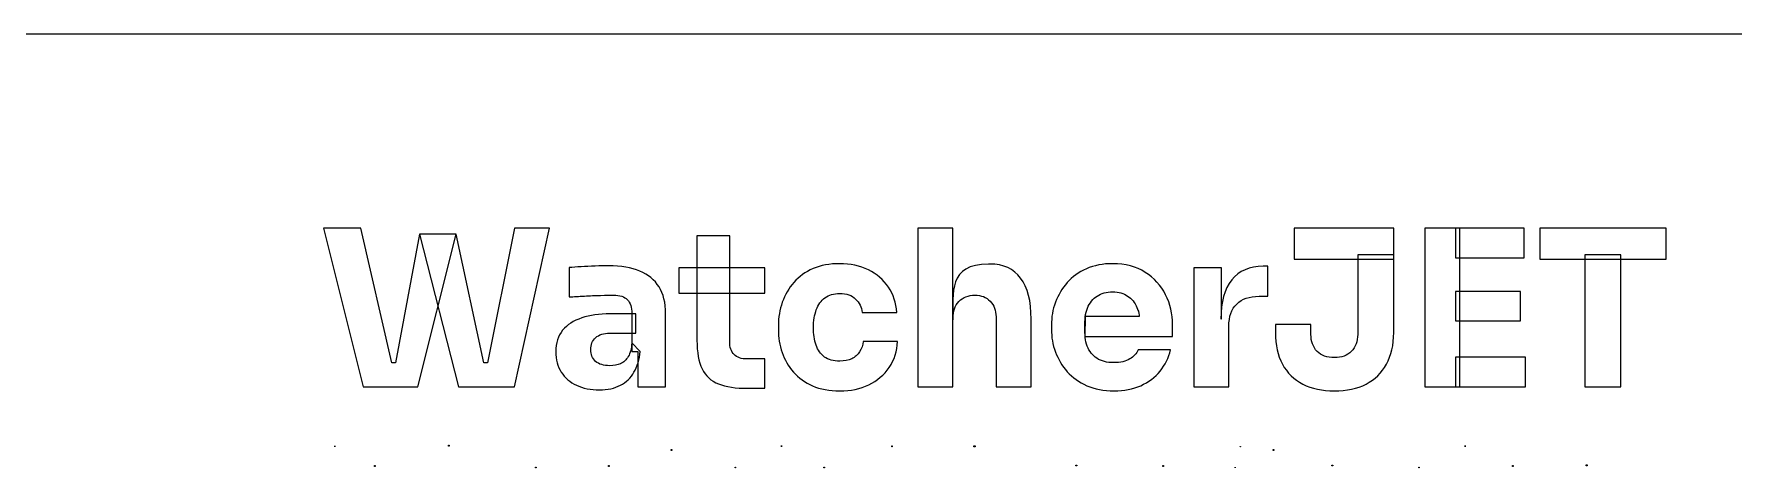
# Model space of a CAD drawing. Header units: millimetres. Extents: x -62 to 62, y -18 to 18.
# Drawn here: x -17.38 to 13.53, y 10.62 to 18.5 of the extents above; entities that cross this region are included whole.
import ezdxf
from ezdxf.lldxf.tags import DXFTag

# ---------------------------------------------------------------- set-up
doc = ezdxf.new("R2010")
doc.units = ezdxf.units.MM
doc.header["$MEASUREMENT"] = 0
doc.header["$XCLIPFRAME"] = 0
doc.layers.add('Layer 1', color=7, linetype='Continuous')
tags = doc.linetypes.add('New Line40', pattern=[0.2, 0.1, -0.1]).pattern_tags.tags
tags[6:7] = [DXFTag(74, 4), DXFTag(75, 0), DXFTag(340, '0'), DXFTag(46, 1.0), DXFTag(50, 0.0), DXFTag(44, 0.0), DXFTag(45, 0.0)]
tags[4:5] = [DXFTag(74, 4), DXFTag(75, 0), DXFTag(340, '0'), DXFTag(46, 1.0), DXFTag(50, 0.0), DXFTag(44, 0.0), DXFTag(45, 0.0)]
picture_1 = doc.add_image_def('image5.png', size_in_pixel=(75, 107))
picture_2 = doc.add_image_def('image6.png', size_in_pixel=(80, 80))
picture_3 = doc.add_image_def('image7.png', size_in_pixel=(80, 80))
picture_4 = doc.add_image_def('image27.png', size_in_pixel=(64, 77))
picture_5 = doc.add_image_def('image28.png', size_in_pixel=(22, 103))
picture_6 = doc.add_image_def('image29.png', size_in_pixel=(40, 75))
picture_7 = doc.add_image_def('image30.png', size_in_pixel=(51, 99))
picture_8 = doc.add_image_def('image31.png', size_in_pixel=(15, 14))
picture_9 = doc.add_image_def('image32.png', size_in_pixel=(22, 75))
picture_10 = doc.add_image_def('image33.png', size_in_pixel=(64, 77))
picture_11 = doc.add_image_def('image34.png', size_in_pixel=(97, 103))
picture_12 = doc.add_image_def('image35.png', size_in_pixel=(21, 103))
picture_13 = doc.add_image_def('image36.png', size_in_pixel=(61, 77))
picture_14 = doc.add_image_def('image37.png', size_in_pixel=(22, 103))
picture_15 = doc.add_image_def('image38.png', size_in_pixel=(40, 75))
picture_16 = doc.add_image_def('image39.png', size_in_pixel=(51, 99))
picture_17 = doc.add_image_def('image40.png', size_in_pixel=(61, 79))
picture_18 = doc.add_image_def('image41.png', size_in_pixel=(62, 77))
picture_19 = doc.add_image_def('image42.png', size_in_pixel=(76, 106))
picture_20 = doc.add_image_def('image43.png', size_in_pixel=(64, 77))
picture_21 = doc.add_image_def('image44.png', size_in_pixel=(10, 103))

msp = doc.modelspace()

# ---------------------------------------------------------------- linework, layer by layer
at = {"layer": 'Layer 1', "color": 1, "linetype": 'New Line40', "lineweight": 5}
msp.add_open_spline([(50.7865, 18.4998), (50.7865, 18.4998), (-50.7902, 18.4998), (-50.7902, 18.4998)], degree=3, dxfattribs=at)
at = {"layer": 'Layer 1'}
for points, knots in [([(-11.393, 12.0937), (-11.393, 12.0937), (-12.1114, 14.972), (-12.1114, 14.972), (-12.1114, 14.972), (-12.1114, 14.972), (-11.4368, 14.972), (-11.4368, 14.972), (-11.4368, 14.972), (-11.4368, 14.972), (-10.8741, 12.5275), (-10.8741, 12.5275), (-10.8741, 12.5275), (-10.8741, 12.5275), (-10.8062, 12.5275), (-10.8062, 12.5275), (-10.8062, 12.5275), (-10.8062, 12.5275), (-10.3712, 14.8655), (-10.3712, 14.8655), (-10.3712, 14.8655), (-10.3712, 14.8655), (-9.701, 14.8655), (-9.701, 14.8655), (-9.701, 14.8655), (-9.701, 14.8655), (-10.3992, 12.0937), (-10.3992, 12.0937), (-10.3992, 12.0937), (-10.3992, 12.0937), (-11.393, 12.0937), (-11.393, 12.0937)], [0, 0, 0, 0, 0.1111111, 0.1111111, 0.1111111, 0.1111111, 0.2222222, 0.2222222, 0.2222222, 0.2222222, 0.3333333, 0.3333333, 0.3333333, 0.3333333, 0.4444444, 0.4444444, 0.4444444, 0.4444444, 0.5555556, 0.5555556, 0.5555556, 0.5555556, 0.6666667, 0.6666667, 0.6666667, 0.6666667, 0.7777778, 0.7777778, 0.7777778, 0.7777778, 1, 1, 1, 1]), ([(-9.6571, 12.0937), (-9.6571, 12.0937), (-10.3712, 14.8655), (-10.3712, 14.8655), (-10.3712, 14.8655), (-10.3712, 14.8655), (-9.701, 14.8655), (-9.701, 14.8655), (-9.701, 14.8655), (-9.701, 14.8655), (-9.1978, 12.5275), (-9.1978, 12.5275), (-9.1978, 12.5275), (-9.1978, 12.5275), (-9.1342, 12.5275), (-9.1342, 12.5275), (-9.1342, 12.5275), (-9.1342, 12.5275), (-8.6432, 14.972), (-8.6432, 14.972), (-8.6432, 14.972), (-8.6432, 14.972), (-8.0047, 14.972), (-8.0047, 14.972), (-8.0047, 14.972), (-8.0047, 14.972), (-8.6432, 12.0937), (-8.6432, 12.0937), (-8.6432, 12.0937), (-8.6432, 12.0937), (-9.6571, 12.0937), (-9.6571, 12.0937)], [0, 0, 0, 0, 0.1111111, 0.1111111, 0.1111111, 0.1111111, 0.2222222, 0.2222222, 0.2222222, 0.2222222, 0.3333333, 0.3333333, 0.3333333, 0.3333333, 0.4444444, 0.4444444, 0.4444444, 0.4444444, 0.5555556, 0.5555556, 0.5555556, 0.5555556, 0.6666667, 0.6666667, 0.6666667, 0.6666667, 0.7777778, 0.7777778, 0.7777778, 0.7777778, 1, 1, 1, 1]), ([(-4.3993, 12.066), (-4.62, 12.066), (-4.7981, 12.0923), (-4.9339, 12.1448), (-4.9339, 12.1448), (-5.0696, 12.2001), (-5.1696, 12.2908), (-5.2332, 12.417), (-5.2332, 12.417), (-5.2946, 12.5458), (-5.3253, 12.7192), (-5.3253, 12.9374), (-5.3253, 12.9374), (-5.3253, 12.9374), (-5.3253, 14.8378), (-5.3253, 14.8378), (-5.3253, 14.8378), (-5.3253, 14.8378), (-4.7304, 14.8378), (-4.7304, 14.8378), (-4.7304, 14.8378), (-4.7304, 14.8378), (-4.7304, 12.9138), (-4.7304, 12.9138), (-4.7304, 12.9138), (-4.7304, 12.8112), (-4.7039, 12.7324), (-4.6508, 12.6772), (-4.6508, 12.6772), (-4.5946, 12.6246), (-4.5161, 12.5983), (-4.415, 12.5983), (-4.415, 12.5983), (-4.415, 12.5983), (-4.0918, 12.5983), (-4.0918, 12.5983), (-4.0918, 12.5983), (-4.0918, 12.5983), (-4.0918, 12.066), (-4.0918, 12.066), (-4.0918, 12.066), (-4.0918, 12.066), (-4.3993, 12.066), (-4.3993, 12.066)], [0, 0, 0, 0, 0.0833333, 0.0833333, 0.0833333, 0.0833333, 0.1666667, 0.1666667, 0.1666667, 0.1666667, 0.25, 0.25, 0.25, 0.25, 0.3333333, 0.3333333, 0.3333333, 0.3333333, 0.4166667, 0.4166667, 0.4166667, 0.4166667, 0.5, 0.5, 0.5, 0.5, 0.5833333, 0.5833333, 0.5833333, 0.5833333, 0.6666667, 0.6666667, 0.6666667, 0.6666667, 0.75, 0.75, 0.75, 0.75, 0.8333333, 0.8333333, 0.8333333, 0.8333333, 1, 1, 1, 1]), ([(-1.3099, 12.0937), (-1.3099, 12.0937), (-1.3099, 14.972), (-1.3099, 14.972), (-1.3099, 14.972), (-1.3099, 14.972), (-0.6714, 14.972), (-0.6714, 14.972), (-0.6714, 14.972), (-0.6714, 14.972), (-0.6714, 13.312), (-0.6714, 13.312), (-0.6714, 13.312), (-0.6714, 13.312), (-0.6714, 13.312), (-0.6714, 13.312), (-0.6714, 13.312), (-0.6714, 13.8004), (-0.7618, 14.3214), (-0.025, 14.3214), (-0.025, 14.3214), (-0.025, 14.3214), (0.0032, 14.3214), (0.0032, 14.3214), (0.0032, 14.3214), (0.2453, 14.3214), (0.4302, 14.236), (0.5578, 14.0652), (0.5578, 14.0652), (0.6856, 13.897), (0.7496, 13.6499), (0.7496, 13.3239), (0.7496, 13.3239), (0.7496, 13.3239), (0.7496, 12.0937), (0.7496, 12.0937), (0.7496, 12.0937), (0.7496, 12.0937), (0.1106, 12.0937), (0.1106, 12.0937), (0.1106, 12.0937), (0.1106, 12.0937), (0.1106, 13.3634), (0.1106, 13.3634), (0.1106, 13.3634), (0.1106, 13.4816), (0.075, 13.5763), (0.0032, 13.6472), (0.0032, 13.6472), (-0.0661, 13.7208), (-0.1578, 13.7576), (-0.2722, 13.7576), (-0.2722, 13.7576), (-0.3921, 13.7576), (-0.4893, 13.7195), (-0.5636, 13.6432), (-0.5636, 13.6432), (-0.6356, 13.5671), (-0.6714, 13.4659), (-0.6714, 13.3396), (-0.6714, 13.3396), (-0.6714, 13.3396), (-0.6714, 12.0937), (-0.6714, 12.0937), (-0.6714, 12.0937), (-0.6714, 12.0937), (-1.3099, 12.0937), (-1.3099, 12.0937)], [0, 0, 0, 0, 0.0555556, 0.0555556, 0.0555556, 0.0555556, 0.1111111, 0.1111111, 0.1111111, 0.1111111, 0.1666667, 0.1666667, 0.1666667, 0.1666667, 0.2222222, 0.2222222, 0.2222222, 0.2222222, 0.2777778, 0.2777778, 0.2777778, 0.2777778, 0.3333333, 0.3333333, 0.3333333, 0.3333333, 0.3888889, 0.3888889, 0.3888889, 0.3888889, 0.4444444, 0.4444444, 0.4444444, 0.4444444, 0.5, 0.5, 0.5, 0.5, 0.5555556, 0.5555556, 0.5555556, 0.5555556, 0.6111111, 0.6111111, 0.6111111, 0.6111111, 0.6666667, 0.6666667, 0.6666667, 0.6666667, 0.7222222, 0.7222222, 0.7222222, 0.7222222, 0.7777778, 0.7777778, 0.7777778, 0.7777778, 0.8333333, 0.8333333, 0.8333333, 0.8333333, 0.8888889, 0.8888889, 0.8888889, 0.8888889, 1, 1, 1, 1]), ([(5.5277, 14.4082), (5.5277, 14.4082), (5.5277, 14.972), (5.5277, 14.972), (5.5277, 14.972), (5.5277, 14.972), (7.3397, 14.972), (7.3397, 14.972), (7.3397, 14.972), (7.3397, 14.972), (7.3397, 14.4082), (7.3397, 14.4082), (7.3397, 14.4082), (7.3397, 14.4082), (5.5277, 14.4082), (5.5277, 14.4082)], [0, 0, 0, 0, 0.2, 0.2, 0.2, 0.2, 0.4, 0.4, 0.4, 0.4, 0.6, 0.6, 0.6, 0.6, 1, 1, 1, 1]), ([(7.9049, 12.0937), (7.9049, 12.0937), (7.9049, 14.972), (7.9049, 14.972), (7.9049, 14.972), (7.9049, 14.972), (8.5435, 14.972), (8.5435, 14.972), (8.5435, 14.972), (8.5435, 14.972), (8.5435, 12.0937), (8.5435, 12.0937), (8.5435, 12.0937), (8.5435, 12.0937), (7.9049, 12.0937), (7.9049, 12.0937)], [0, 0, 0, 0, 0.2, 0.2, 0.2, 0.2, 0.4, 0.4, 0.4, 0.4, 0.6, 0.6, 0.6, 0.6, 1, 1, 1, 1]), ([(8.4634, 14.4358), (8.4634, 14.4358), (8.4634, 14.972), (8.4634, 14.972), (8.4634, 14.972), (8.4634, 14.972), (9.7087, 14.972), (9.7087, 14.972), (9.7087, 14.972), (9.7087, 14.972), (9.7087, 14.4358), (9.7087, 14.4358), (9.7087, 14.4358), (9.7087, 14.4358), (8.4634, 14.4358), (8.4634, 14.4358)], [0, 0, 0, 0, 0.2, 0.2, 0.2, 0.2, 0.4, 0.4, 0.4, 0.4, 0.6, 0.6, 0.6, 0.6, 1, 1, 1, 1]), ([(9.9955, 14.4082), (9.9955, 14.4082), (9.9955, 14.972), (9.9955, 14.972), (9.9955, 14.972), (9.9955, 14.972), (12.2903, 14.972), (12.2903, 14.972), (12.2903, 14.972), (12.2903, 14.972), (12.2903, 14.4082), (12.2903, 14.4082), (12.2903, 14.4082), (12.2903, 14.4082), (9.9955, 14.4082), (9.9955, 14.4082)], [0, 0, 0, 0, 0.2, 0.2, 0.2, 0.2, 0.4, 0.4, 0.4, 0.4, 0.6, 0.6, 0.6, 0.6, 1, 1, 1, 1]), ([(-6.402, 12.0935), (-6.402, 12.0935), (-6.402, 12.7323), (-6.402, 12.7323), (-6.402, 12.7323), (-6.402, 12.7323), (-6.5094, 12.7323), (-6.5094, 12.7323), (-6.5094, 12.7323), (-6.5094, 12.7323), (-6.5094, 13.4262), (-6.5094, 13.4262), (-6.5094, 13.4262), (-6.5094, 13.5366), (-6.5363, 13.6194), (-6.5895, 13.6746), (-6.5895, 13.6746), (-6.6427, 13.7298), (-6.7277, 13.7574), (-6.8448, 13.7574), (-6.8448, 13.7574), (-6.9034, 13.7574), (-6.9805, 13.756), (-7.0762, 13.7534), (-7.0762, 13.7534), (-7.1723, 13.7508), (-7.2704, 13.7468), (-7.3715, 13.7416), (-7.3715, 13.7416), (-7.4726, 13.7363), (-7.5648, 13.7311), (-7.6472, 13.7259), (-7.6472, 13.7259), (-7.6472, 13.7259), (-7.6472, 14.2582), (-7.6472, 14.2582), (-7.6472, 14.2582), (-7.5858, 14.2634), (-7.514, 14.2686), (-7.4316, 14.2739), (-7.4316, 14.2739), (-7.349, 14.2791), (-7.2641, 14.2831), (-7.1762, 14.2856), (-7.1762, 14.2856), (-7.0883, 14.2883), (-7.0059, 14.2896), (-6.9287, 14.2896), (-6.9287, 14.2896), (-6.7052, 14.2896), (-6.5177, 14.2582), (-6.366, 14.195), (-6.366, 14.195), (-6.2117, 14.1319), (-6.0945, 14.036), (-6.0145, 13.9072), (-6.0145, 13.9072), (-5.9349, 13.7811), (-5.8949, 13.618), (-5.8949, 13.4183), (-5.8949, 13.4183), (-5.8949, 13.4183), (-5.8949, 12.0935), (-5.8949, 12.0935), (-5.8949, 12.0935), (-5.8949, 12.0935), (-6.402, 12.0935), (-6.402, 12.0935)], [0, 0, 0, 0, 0.0555556, 0.0555556, 0.0555556, 0.0555556, 0.1111111, 0.1111111, 0.1111111, 0.1111111, 0.1666667, 0.1666667, 0.1666667, 0.1666667, 0.2222222, 0.2222222, 0.2222222, 0.2222222, 0.2777778, 0.2777778, 0.2777778, 0.2777778, 0.3333333, 0.3333333, 0.3333333, 0.3333333, 0.3888889, 0.3888889, 0.3888889, 0.3888889, 0.4444444, 0.4444444, 0.4444444, 0.4444444, 0.5, 0.5, 0.5, 0.5, 0.5555556, 0.5555556, 0.5555556, 0.5555556, 0.6111111, 0.6111111, 0.6111111, 0.6111111, 0.6666667, 0.6666667, 0.6666667, 0.6666667, 0.7222222, 0.7222222, 0.7222222, 0.7222222, 0.7777778, 0.7777778, 0.7777778, 0.7777778, 0.8333333, 0.8333333, 0.8333333, 0.8333333, 0.8888889, 0.8888889, 0.8888889, 0.8888889, 1, 1, 1, 1]), ([(-5.6563, 13.793), (-5.6563, 13.793), (-5.6563, 14.2543), (-5.6563, 14.2543), (-5.6563, 14.2543), (-5.6563, 14.2543), (-4.0918, 14.2543), (-4.0918, 14.2543), (-4.0918, 14.2543), (-4.0918, 14.2543), (-4.0918, 13.793), (-4.0918, 13.793), (-4.0918, 13.793), (-4.0918, 13.793), (-5.6563, 13.793), (-5.6563, 13.793)], [0, 0, 0, 0, 0.2, 0.2, 0.2, 0.2, 0.4, 0.4, 0.4, 0.4, 0.6, 0.6, 0.6, 0.6, 1, 1, 1, 1]), ([(-2.7284, 12.0188), (-2.9173, 12.0188), (-3.0823, 12.0489), (-3.2233, 12.1095), (-3.2233, 12.1095), (-3.3615, 12.1725), (-3.4772, 12.2567), (-3.5704, 12.3618), (-3.5704, 12.3618), (-3.6637, 12.467), (-3.7325, 12.5852), (-3.7779, 12.7167), (-3.7779, 12.7167), (-3.8232, 12.8507), (-3.8458, 12.9887), (-3.8458, 13.1306), (-3.8458, 13.1306), (-3.8458, 13.1306), (-3.8458, 13.2055), (-3.8458, 13.2055), (-3.8458, 13.2055), (-3.8458, 13.3527), (-3.8219, 13.4934), (-3.774, 13.6274), (-3.774, 13.6274), (-3.7262, 13.764), (-3.6555, 13.885), (-3.5626, 13.9902), (-3.5626, 13.9902), (-3.4694, 14.0952), (-3.3537, 14.178), (-3.2151, 14.2386), (-3.2151, 14.2386), (-3.074, 14.299), (-2.9134, 14.3292), (-2.7323, 14.3292), (-2.7323, 14.3292), (-2.5355, 14.3292), (-2.3612, 14.2911), (-2.2095, 14.2148), (-2.2095, 14.2148), (-2.0577, 14.1412), (-1.9366, 14.0375), (-1.8463, 13.9034), (-1.8463, 13.9034), (-1.7556, 13.7694), (-1.7053, 13.6156), (-1.6945, 13.442), (-1.6945, 13.442), (-1.6945, 13.442), (-2.3213, 13.442), (-2.3213, 13.442), (-2.3213, 13.442), (-2.332, 13.5394), (-2.3716, 13.6208), (-2.4409, 13.6866), (-2.4409, 13.6866), (-2.5073, 13.755), (-2.6045, 13.7891), (-2.7323, 13.7891), (-2.7323, 13.7891), (-2.8388, 13.7891), (-2.928, 13.7628), (-2.9998, 13.7102), (-2.9998, 13.7102), (-3.0688, 13.6576), (-3.1209, 13.5854), (-3.1554, 13.4934), (-3.1554, 13.4934), (-3.1897, 13.4014), (-3.2072, 13.2923), (-3.2072, 13.1662), (-3.2072, 13.1662), (-3.2072, 13.0504), (-3.1912, 12.9454), (-3.1595, 12.8507), (-3.1595, 12.8507), (-3.1272, 12.7587), (-3.0769, 12.6864), (-3.0076, 12.6339), (-3.0076, 12.6339), (-2.9358, 12.5839), (-2.8427, 12.559), (-2.7284, 12.559), (-2.7284, 12.559), (-2.6431, 12.559), (-2.5713, 12.5734), (-2.5127, 12.6023), (-2.5127, 12.6023), (-2.4517, 12.6339), (-2.4038, 12.6759), (-2.3691, 12.7284), (-2.3691, 12.7284), (-2.332, 12.7836), (-2.3091, 12.8467), (-2.3013, 12.9178), (-2.3013, 12.9178), (-2.3013, 12.9178), (-1.6784, 12.9178), (-1.6784, 12.9178), (-1.6784, 12.9178), (-1.6867, 12.739), (-1.737, 12.5812), (-1.8303, 12.4446), (-1.8303, 12.4446), (-1.9234, 12.3105), (-2.047, 12.2053), (-2.2013, 12.1291), (-2.2013, 12.1291), (-2.3558, 12.0556), (-2.5313, 12.0188), (-2.7284, 12.0188)], [0, 0, 0, 0, 0.0344828, 0.0344828, 0.0344828, 0.0344828, 0.0689655, 0.0689655, 0.0689655, 0.0689655, 0.1034483, 0.1034483, 0.1034483, 0.1034483, 0.137931, 0.137931, 0.137931, 0.137931, 0.1724138, 0.1724138, 0.1724138, 0.1724138, 0.2068966, 0.2068966, 0.2068966, 0.2068966, 0.2413793, 0.2413793, 0.2413793, 0.2413793, 0.2758621, 0.2758621, 0.2758621, 0.2758621, 0.3103448, 0.3103448, 0.3103448, 0.3103448, 0.3448276, 0.3448276, 0.3448276, 0.3448276, 0.3793103, 0.3793103, 0.3793103, 0.3793103, 0.4137931, 0.4137931, 0.4137931, 0.4137931, 0.4482759, 0.4482759, 0.4482759, 0.4482759, 0.4827586, 0.4827586, 0.4827586, 0.4827586, 0.5172414, 0.5172414, 0.5172414, 0.5172414, 0.5517241, 0.5517241, 0.5517241, 0.5517241, 0.5862069, 0.5862069, 0.5862069, 0.5862069, 0.6206897, 0.6206897, 0.6206897, 0.6206897, 0.6551724, 0.6551724, 0.6551724, 0.6551724, 0.6896552, 0.6896552, 0.6896552, 0.6896552, 0.7241379, 0.7241379, 0.7241379, 0.7241379, 0.7586207, 0.7586207, 0.7586207, 0.7586207, 0.7931034, 0.7931034, 0.7931034, 0.7931034, 0.8275862, 0.8275862, 0.8275862, 0.8275862, 0.862069, 0.862069, 0.862069, 0.862069, 0.8965517, 0.8965517, 0.8965517, 0.8965517, 0.9310345, 0.9310345, 0.9310345, 0.9310345, 1, 1, 1, 1]), ([(2.2554, 12.0188), (2.0695, 12.0188), (1.9044, 12.0503), (1.7609, 12.1133), (1.7609, 12.1133), (1.6199, 12.1765), (1.5012, 12.2605), (1.4055, 12.3658), (1.4055, 12.3658), (1.3124, 12.4735), (1.2406, 12.5931), (1.1899, 12.7246), (1.1899, 12.7246), (1.1419, 12.8586), (1.118, 12.9952), (1.118, 13.1346), (1.118, 13.1346), (1.118, 13.1346), (1.118, 13.2134), (1.118, 13.2134), (1.118, 13.2134), (1.118, 13.358), (1.1419, 13.496), (1.1899, 13.6274), (1.1899, 13.6274), (1.2406, 13.7615), (1.3124, 13.8811), (1.4055, 13.9862), (1.4055, 13.9862), (1.4988, 14.0914), (1.6145, 14.1742), (1.7527, 14.2346), (1.7527, 14.2346), (1.8937, 14.2976), (2.0534, 14.3292), (2.2316, 14.3292), (2.2316, 14.3292), (2.4659, 14.3292), (2.6625, 14.2767), (2.8222, 14.1715), (2.8222, 14.1715), (2.9847, 14.069), (3.1082, 13.9336), (3.1936, 13.7654), (3.1936, 13.7654), (3.2787, 13.5998), (3.321, 13.4184), (3.321, 13.2214), (3.321, 13.2214), (3.321, 13.2214), (3.321, 13.0084), (3.321, 13.0084), (3.321, 13.0084), (3.321, 13.0084), (1.7237, 13.0084), (1.7237, 13.0084), (1.7237, 13.0084), (1.7237, 13.0084), (1.7285, 13.3672), (1.7285, 13.3672), (1.7285, 13.3672), (1.7285, 13.3672), (2.7148, 13.3672), (2.7148, 13.3672), (2.7148, 13.3672), (2.7034, 13.4702), (2.7075, 13.4444), (2.6708, 13.5328), (2.6708, 13.5328), (2.6332, 13.6248), (2.5776, 13.6944), (2.503, 13.7418), (2.503, 13.7418), (2.4312, 13.7916), (2.3409, 13.8167), (2.2316, 13.8167), (2.2316, 13.8167), (2.1198, 13.8167), (2.0255, 13.7916), (1.9484, 13.7418), (1.9484, 13.7418), (1.8712, 13.6918), (1.8126, 13.6182), (1.7727, 13.521), (1.7727, 13.521), (1.7327, 13.4263), (1.7258, 13.3094), (1.7258, 13.17), (1.7258, 13.17), (1.7258, 13.0412), (1.7316, 12.9283), (1.7687, 12.831), (1.7687, 12.831), (1.8059, 12.7363), (1.8644, 12.6628), (1.9445, 12.6102), (1.9445, 12.6102), (2.0241, 12.5576), (2.128, 12.5314), (2.2554, 12.5314), (2.2554, 12.5314), (2.3726, 12.5314), (2.4683, 12.5536), (2.5429, 12.5983), (2.5429, 12.5983), (2.6176, 12.6431), (2.6679, 12.6982), (2.6948, 12.7639), (2.6948, 12.7639), (2.6948, 12.7639), (3.2815, 12.7639), (3.2815, 12.7639), (3.2815, 12.7639), (3.2494, 12.6194), (3.1869, 12.4906), (3.0936, 12.3775), (3.0936, 12.3775), (3.0008, 12.2645), (2.8836, 12.1765), (2.7426, 12.1133), (2.7426, 12.1133), (2.6015, 12.0503), (2.439, 12.0188), (2.2554, 12.0188)], [0, 0, 0, 0, 0.03125, 0.03125, 0.03125, 0.03125, 0.0625, 0.0625, 0.0625, 0.0625, 0.09375, 0.09375, 0.09375, 0.09375, 0.125, 0.125, 0.125, 0.125, 0.15625, 0.15625, 0.15625, 0.15625, 0.1875, 0.1875, 0.1875, 0.1875, 0.21875, 0.21875, 0.21875, 0.21875, 0.25, 0.25, 0.25, 0.25, 0.28125, 0.28125, 0.28125, 0.28125, 0.3125, 0.3125, 0.3125, 0.3125, 0.34375, 0.34375, 0.34375, 0.34375, 0.375, 0.375, 0.375, 0.375, 0.40625, 0.40625, 0.40625, 0.40625, 0.4375, 0.4375, 0.4375, 0.4375, 0.46875, 0.46875, 0.46875, 0.46875, 0.5, 0.5, 0.5, 0.5, 0.53125, 0.53125, 0.53125, 0.53125, 0.5625, 0.5625, 0.5625, 0.5625, 0.59375, 0.59375, 0.59375, 0.59375, 0.625, 0.625, 0.625, 0.625, 0.65625, 0.65625, 0.65625, 0.65625, 0.6875, 0.6875, 0.6875, 0.6875, 0.71875, 0.71875, 0.71875, 0.71875, 0.75, 0.75, 0.75, 0.75, 0.78125, 0.78125, 0.78125, 0.78125, 0.8125, 0.8125, 0.8125, 0.8125, 0.84375, 0.84375, 0.84375, 0.84375, 0.875, 0.875, 0.875, 0.875, 0.90625, 0.90625, 0.90625, 0.90625, 0.9375, 0.9375, 0.9375, 0.9375, 1, 1, 1, 1]), ([(3.7042, 12.0935), (3.7042, 12.0935), (3.7042, 14.2542), (3.7042, 14.2542), (3.7042, 14.2542), (3.7042, 14.2542), (4.2113, 14.2542), (4.2113, 14.2542), (4.2113, 14.2542), (4.2113, 14.2542), (4.2113, 13.3276), (4.2113, 13.3276), (4.2113, 13.3276), (4.2113, 13.3276), (4.1992, 13.3276), (4.1992, 13.3276), (4.1992, 13.3276), (4.1992, 13.6324), (4.2646, 13.8678), (4.3949, 14.0334), (4.3949, 14.0334), (4.5278, 14.199), (4.7195, 14.2818), (4.9696, 14.2818), (4.9696, 14.2818), (4.9696, 14.2818), (5.0534, 14.2818), (5.0534, 14.2818), (5.0534, 14.2818), (5.0534, 14.2818), (5.0534, 13.7376), (5.0534, 13.7376), (5.0534, 13.7376), (5.0534, 13.7376), (4.8939, 13.7376), (4.8939, 13.7376), (4.8939, 13.7376), (4.7181, 13.7376), (4.5824, 13.6903), (4.4867, 13.5956), (4.4867, 13.5956), (4.391, 13.5036), (4.3432, 13.3696), (4.3432, 13.1935), (4.3432, 13.1935), (4.3432, 13.1935), (4.3432, 12.0935), (4.3432, 12.0935), (4.3432, 12.0935), (4.3432, 12.0935), (3.7042, 12.0935), (3.7042, 12.0935)], [0, 0, 0, 0, 0.0714286, 0.0714286, 0.0714286, 0.0714286, 0.1428571, 0.1428571, 0.1428571, 0.1428571, 0.2142857, 0.2142857, 0.2142857, 0.2142857, 0.2857143, 0.2857143, 0.2857143, 0.2857143, 0.3571429, 0.3571429, 0.3571429, 0.3571429, 0.4285714, 0.4285714, 0.4285714, 0.4285714, 0.5, 0.5, 0.5, 0.5, 0.5714286, 0.5714286, 0.5714286, 0.5714286, 0.6428571, 0.6428571, 0.6428571, 0.6428571, 0.7142857, 0.7142857, 0.7142857, 0.7142857, 0.7857143, 0.7857143, 0.7857143, 0.7857143, 0.8571429, 0.8571429, 0.8571429, 0.8571429, 1, 1, 1, 1]), ([(6.2622, 12.0188), (6.0413, 12.0188), (5.8499, 12.0596), (5.6876, 12.1411), (5.6876, 12.1411), (5.5277, 12.2252), (5.4042, 12.3462), (5.3163, 12.5039), (5.3163, 12.5039), (5.2313, 12.6615), (5.1884, 12.8534), (5.1884, 13.0795), (5.1884, 13.0795), (5.1884, 13.0795), (5.1884, 13.2254), (5.1884, 13.2254), (5.1884, 13.2254), (5.1884, 13.2254), (5.8352, 13.2254), (5.8352, 13.2254), (5.8352, 13.2254), (5.8352, 13.2254), (5.8352, 13.044), (5.8352, 13.044), (5.8352, 13.044), (5.8352, 12.9178), (5.8723, 12.8154), (5.9469, 12.7364), (5.9469, 12.7364), (6.0241, 12.6603), (6.1291, 12.6222), (6.2622, 12.6222), (6.2622, 12.6222), (6.3926, 12.6222), (6.4952, 12.6603), (6.5694, 12.7364), (6.5694, 12.7364), (6.6469, 12.8154), (6.6855, 12.9178), (6.6855, 13.044), (6.6855, 13.044), (6.6855, 13.044), (6.6855, 14.487), (6.6855, 14.487), (6.6855, 14.487), (6.6855, 14.487), (7.3397, 14.487), (7.3397, 14.487), (7.3397, 14.487), (7.3397, 14.487), (7.3397, 13.0795), (7.3397, 13.0795), (7.3397, 13.0795), (7.3397, 12.8534), (7.2961, 12.6615), (7.2082, 12.5039), (7.2082, 12.5039), (7.1229, 12.3462), (6.9993, 12.2252), (6.8369, 12.1411), (6.8369, 12.1411), (6.6772, 12.0596), (6.4858, 12.0188), (6.2622, 12.0188)], [0, 0, 0, 0, 0.0588235, 0.0588235, 0.0588235, 0.0588235, 0.1176471, 0.1176471, 0.1176471, 0.1176471, 0.1764706, 0.1764706, 0.1764706, 0.1764706, 0.2352941, 0.2352941, 0.2352941, 0.2352941, 0.2941176, 0.2941176, 0.2941176, 0.2941176, 0.3529412, 0.3529412, 0.3529412, 0.3529412, 0.4117647, 0.4117647, 0.4117647, 0.4117647, 0.4705882, 0.4705882, 0.4705882, 0.4705882, 0.5294118, 0.5294118, 0.5294118, 0.5294118, 0.5882353, 0.5882353, 0.5882353, 0.5882353, 0.6470588, 0.6470588, 0.6470588, 0.6470588, 0.7058824, 0.7058824, 0.7058824, 0.7058824, 0.7647059, 0.7647059, 0.7647059, 0.7647059, 0.8235294, 0.8235294, 0.8235294, 0.8235294, 0.8823529, 0.8823529, 0.8823529, 0.8823529, 1, 1, 1, 1]), ([(10.8137, 12.0937), (10.8137, 12.0937), (10.8137, 14.487), (10.8137, 14.487), (10.8137, 14.487), (10.8137, 14.487), (11.4682, 14.487), (11.4682, 14.487), (11.4682, 14.487), (11.4682, 14.487), (11.4682, 12.0937), (11.4682, 12.0937), (11.4682, 12.0937), (11.4682, 12.0937), (10.8137, 12.0937), (10.8137, 12.0937)], [0, 0, 0, 0, 0.2, 0.2, 0.2, 0.2, 0.4, 0.4, 0.4, 0.4, 0.6, 0.6, 0.6, 0.6, 1, 1, 1, 1]), ([(8.4634, 13.2884), (8.4634, 13.2884), (8.4634, 13.8247), (8.4634, 13.8247), (8.4634, 13.8247), (8.4634, 13.8247), (9.6448, 13.8247), (9.6448, 13.8247), (9.6448, 13.8247), (9.6448, 13.8247), (9.6448, 13.2884), (9.6448, 13.2884), (9.6448, 13.2884), (9.6448, 13.2884), (8.4634, 13.2884), (8.4634, 13.2884)], [0, 0, 0, 0, 0.2, 0.2, 0.2, 0.2, 0.4, 0.4, 0.4, 0.4, 0.6, 0.6, 0.6, 0.6, 1, 1, 1, 1]), ([(-7.1001, 12.0383), (-7.2573, 12.0383), (-7.3954, 12.0659), (-7.5154, 12.1211), (-7.5154, 12.1211), (-7.6325, 12.1763), (-7.7243, 12.2552), (-7.7907, 12.3576), (-7.7907, 12.3576), (-7.8573, 12.4628), (-7.8905, 12.5878), (-7.8905, 12.7323), (-7.8905, 12.7323), (-7.8905, 12.8899), (-7.8493, 13.0187), (-7.7668, 13.1187), (-7.7668, 13.1187), (-7.6844, 13.2211), (-7.5687, 13.296), (-7.4194, 13.3434), (-7.4194, 13.3434), (-7.2704, 13.3934), (-7.099, 13.4183), (-6.9048, 13.4183), (-6.9048, 13.4183), (-6.9048, 13.4183), (-6.4376, 13.4183), (-6.4376, 13.4183), (-6.4376, 13.4183), (-6.4376, 13.4183), (-6.4376, 13.0674), (-6.4376, 13.0674), (-6.4376, 13.0674), (-6.4376, 13.0674), (-6.9087, 13.0674), (-6.9087, 13.0674), (-6.9087, 13.0674), (-7.0204, 13.0674), (-7.107, 13.0398), (-7.168, 12.9846), (-7.168, 12.9846), (-7.2265, 12.932), (-7.2558, 12.8598), (-7.2558, 12.7678), (-7.2558, 12.7678), (-7.2558, 12.681), (-7.2265, 12.61), (-7.168, 12.5548), (-7.168, 12.5548), (-7.107, 12.5023), (-7.0204, 12.476), (-6.9087, 12.476), (-6.9087, 12.476), (-6.8369, 12.476), (-6.773, 12.4878), (-6.7169, 12.5115), (-6.7169, 12.5115), (-6.6587, 12.5378), (-6.6105, 12.5811), (-6.5734, 12.6416), (-6.5734, 12.6416), (-6.5363, 12.702), (-6.5148, 12.7862), (-6.5094, 12.8939), (-6.5094, 12.8939), (-6.5094, 12.8939), (-6.358, 12.7362), (-6.358, 12.7362), (-6.358, 12.7362), (-6.3712, 12.5864), (-6.4083, 12.4602), (-6.4698, 12.3576), (-6.4698, 12.3576), (-6.5281, 12.2552), (-6.6105, 12.1763), (-6.7169, 12.1211), (-6.7169, 12.1211), (-6.8208, 12.0659), (-6.9488, 12.0383), (-7.1001, 12.0383)], [0, 0, 0, 0, 0.047619, 0.047619, 0.047619, 0.047619, 0.0952381, 0.0952381, 0.0952381, 0.0952381, 0.1428571, 0.1428571, 0.1428571, 0.1428571, 0.1904762, 0.1904762, 0.1904762, 0.1904762, 0.2380952, 0.2380952, 0.2380952, 0.2380952, 0.2857143, 0.2857143, 0.2857143, 0.2857143, 0.3333333, 0.3333333, 0.3333333, 0.3333333, 0.3809524, 0.3809524, 0.3809524, 0.3809524, 0.4285714, 0.4285714, 0.4285714, 0.4285714, 0.4761905, 0.4761905, 0.4761905, 0.4761905, 0.5238095, 0.5238095, 0.5238095, 0.5238095, 0.5714286, 0.5714286, 0.5714286, 0.5714286, 0.6190476, 0.6190476, 0.6190476, 0.6190476, 0.6666667, 0.6666667, 0.6666667, 0.6666667, 0.7142857, 0.7142857, 0.7142857, 0.7142857, 0.7619048, 0.7619048, 0.7619048, 0.7619048, 0.8095238, 0.8095238, 0.8095238, 0.8095238, 0.8571429, 0.8571429, 0.8571429, 0.8571429, 0.9047619, 0.9047619, 0.9047619, 0.9047619, 1, 1, 1, 1]), ([(8.4634, 12.0937), (8.4634, 12.0937), (8.4634, 12.63), (8.4634, 12.63), (8.4634, 12.63), (8.4634, 12.63), (9.7366, 12.63), (9.7366, 12.63), (9.7366, 12.63), (9.7366, 12.63), (9.7366, 12.0937), (9.7366, 12.0937), (9.7366, 12.0937), (9.7366, 12.0937), (8.4634, 12.0937), (8.4634, 12.0937)], [0, 0, 0, 0, 0.2, 0.2, 0.2, 0.2, 0.4, 0.4, 0.4, 0.4, 0.6, 0.6, 0.6, 0.6, 1, 1, 1, 1])]:
    msp.add_open_spline(points, degree=3, knots=knots, dxfattribs=at)

# ---------------------------------------------------------------- pictures from other files: only their frames are drawn
image = msp.add_image(picture_21, insert=(-11.7544, 9.7353), size_in_units=(0.1389, 1.4306), dxfattribs=at)
image.set_boundary_path([(-11.754, 9.735), (-11.603, 11.174)])
image.dxf.flags = 3
image = msp.add_image(picture_19, insert=(-9.716, 9.7019), size_in_units=(1.0556, 1.4722), dxfattribs=at)
image.set_boundary_path([(-9.716, 9.702), (-8.654, 11.174)])
image.dxf.flags = 3
image = msp.add_image(picture_16, insert=(-5.7188, 9.7235), size_in_units=(0.7083, 1.375), dxfattribs=at)
image.set_boundary_path([(-5.719, 9.723), (-5.005, 11.107)])
image.dxf.flags = 3
image = msp.add_image(picture_14, insert=(-3.7451, 9.7356), size_in_units=(0.3056, 1.4306), dxfattribs=at)
image.set_boundary_path([(-3.745, 9.736), (-3.428, 11.173)])
image.dxf.flags = 3
image = msp.add_image(picture_12, insert=(-1.763, 9.7353), size_in_units=(0.2917, 1.4306), dxfattribs=at)
image.set_boundary_path([(-1.763, 9.735), (-1.46, 11.174)])
image.dxf.flags = 3
image = msp.add_image(picture_11, insert=(-0.2928, 9.7353), size_in_units=(1.3472, 1.4306), dxfattribs=at)
image.set_boundary_path([(-0.293, 9.735), (1.058, 11.174)])
image.dxf.flags = 3
image = msp.add_image(picture_8, insert=(4.481, 10.9716), size_in_units=(0.2083, 0.1944), dxfattribs=at)
image.set_boundary_path([(4.481, 10.972), (4.694, 11.173)])
image.dxf.flags = 3
image = msp.add_image(picture_7, insert=(5.0731, 9.7235), size_in_units=(0.7083, 1.375), dxfattribs=at)
image.set_boundary_path([(5.073, 9.723), (5.787, 11.107)])
image.dxf.flags = 3
image = msp.add_image(picture_5, insert=(8.512, 9.7356), size_in_units=(0.3056, 1.4306), dxfattribs=at)
image.set_boundary_path([(8.512, 9.736), (8.829, 11.173)])
image.dxf.flags = 3
image = msp.add_image(picture_20, insert=(-11.0387, 9.7353), size_in_units=(0.8889, 1.0694), dxfattribs=at)
image.set_boundary_path([(-11.039, 9.735), (-10.145, 10.81)])
image.dxf.flags = 3
image = msp.add_image(picture_18, insert=(-8.1526, 9.7061), size_in_units=(0.8611, 1.0694), dxfattribs=at)
image.set_boundary_path([(-8.153, 9.706), (-7.282, 10.78)])
image.dxf.flags = 3
image = msp.add_image(picture_17, insert=(-6.843, 9.7057), size_in_units=(0.8472, 1.0972), dxfattribs=at)
image.set_boundary_path([(-6.843, 9.706), (-5.993, 10.81)])
image.dxf.flags = 3
image = msp.add_image(picture_15, insert=(-4.5757, 9.7355), size_in_units=(0.5556, 1.0417), dxfattribs=at)
image.set_boundary_path([(-4.576, 9.736), (-4.013, 10.79)])
image.dxf.flags = 3
image = msp.add_image(picture_13, insert=(-2.987, 9.7079), size_in_units=(0.8472, 1.0694), dxfattribs=at)
image.set_boundary_path([(-2.987, 9.708), (-2.133, 10.79)])
image.dxf.flags = 3
at = {"layer": 'Layer 1', "color": 0}
image = msp.add_image(picture_3, insert=(1.5362, 9.702), size_in_units=(1.1111, 1.1111), dxfattribs=at)
image.set_boundary_path([(1.536, 9.702), (2.65, 10.814)])
image.dxf.flags = 3
at = {"layer": 'Layer 1'}
image = msp.add_image(picture_10, insert=(3.0943, 9.7353), size_in_units=(0.8889, 1.0694), dxfattribs=at)
image.set_boundary_path([(3.094, 9.735), (3.988, 10.81)])
image.dxf.flags = 3
image = msp.add_image(picture_9, insert=(4.387, 9.7356), size_in_units=(0.3056, 1.0417), dxfattribs=at)
image.set_boundary_path([(4.387, 9.736), (4.704, 10.778)])
image.dxf.flags = 3
at = {"layer": 'Layer 1', "color": 0}
image = msp.add_image(picture_2, insert=(6.123, 9.702), size_in_units=(1.1111, 1.1111), dxfattribs=at)
image.set_boundary_path([(6.123, 9.702), (7.236, 10.814)])
image.dxf.flags = 3
at = {"layer": 'Layer 1'}
image = msp.add_image(picture_6, insert=(7.6814, 9.7355), size_in_units=(0.5556, 1.0417), dxfattribs=at)
image.set_boundary_path([(7.681, 9.736), (8.244, 10.79)])
image.dxf.flags = 3
image = msp.add_image(picture_4, insert=(9.3619, 9.7353), size_in_units=(0.8889, 1.0694), dxfattribs=at)
image.set_boundary_path([(9.362, 9.735), (10.256, 10.81)])
image.dxf.flags = 3
at = {"layer": 'Layer 1', "color": 0}
image = msp.add_image(picture_1, insert=(10.6844, 9.3275), size_in_units=(1.0417, 1.4861), dxfattribs=at)
image.set_boundary_path([(10.684, 9.328), (11.732, 10.814)])
image.dxf.flags = 3

doc.saveas('drawing.dxf')
